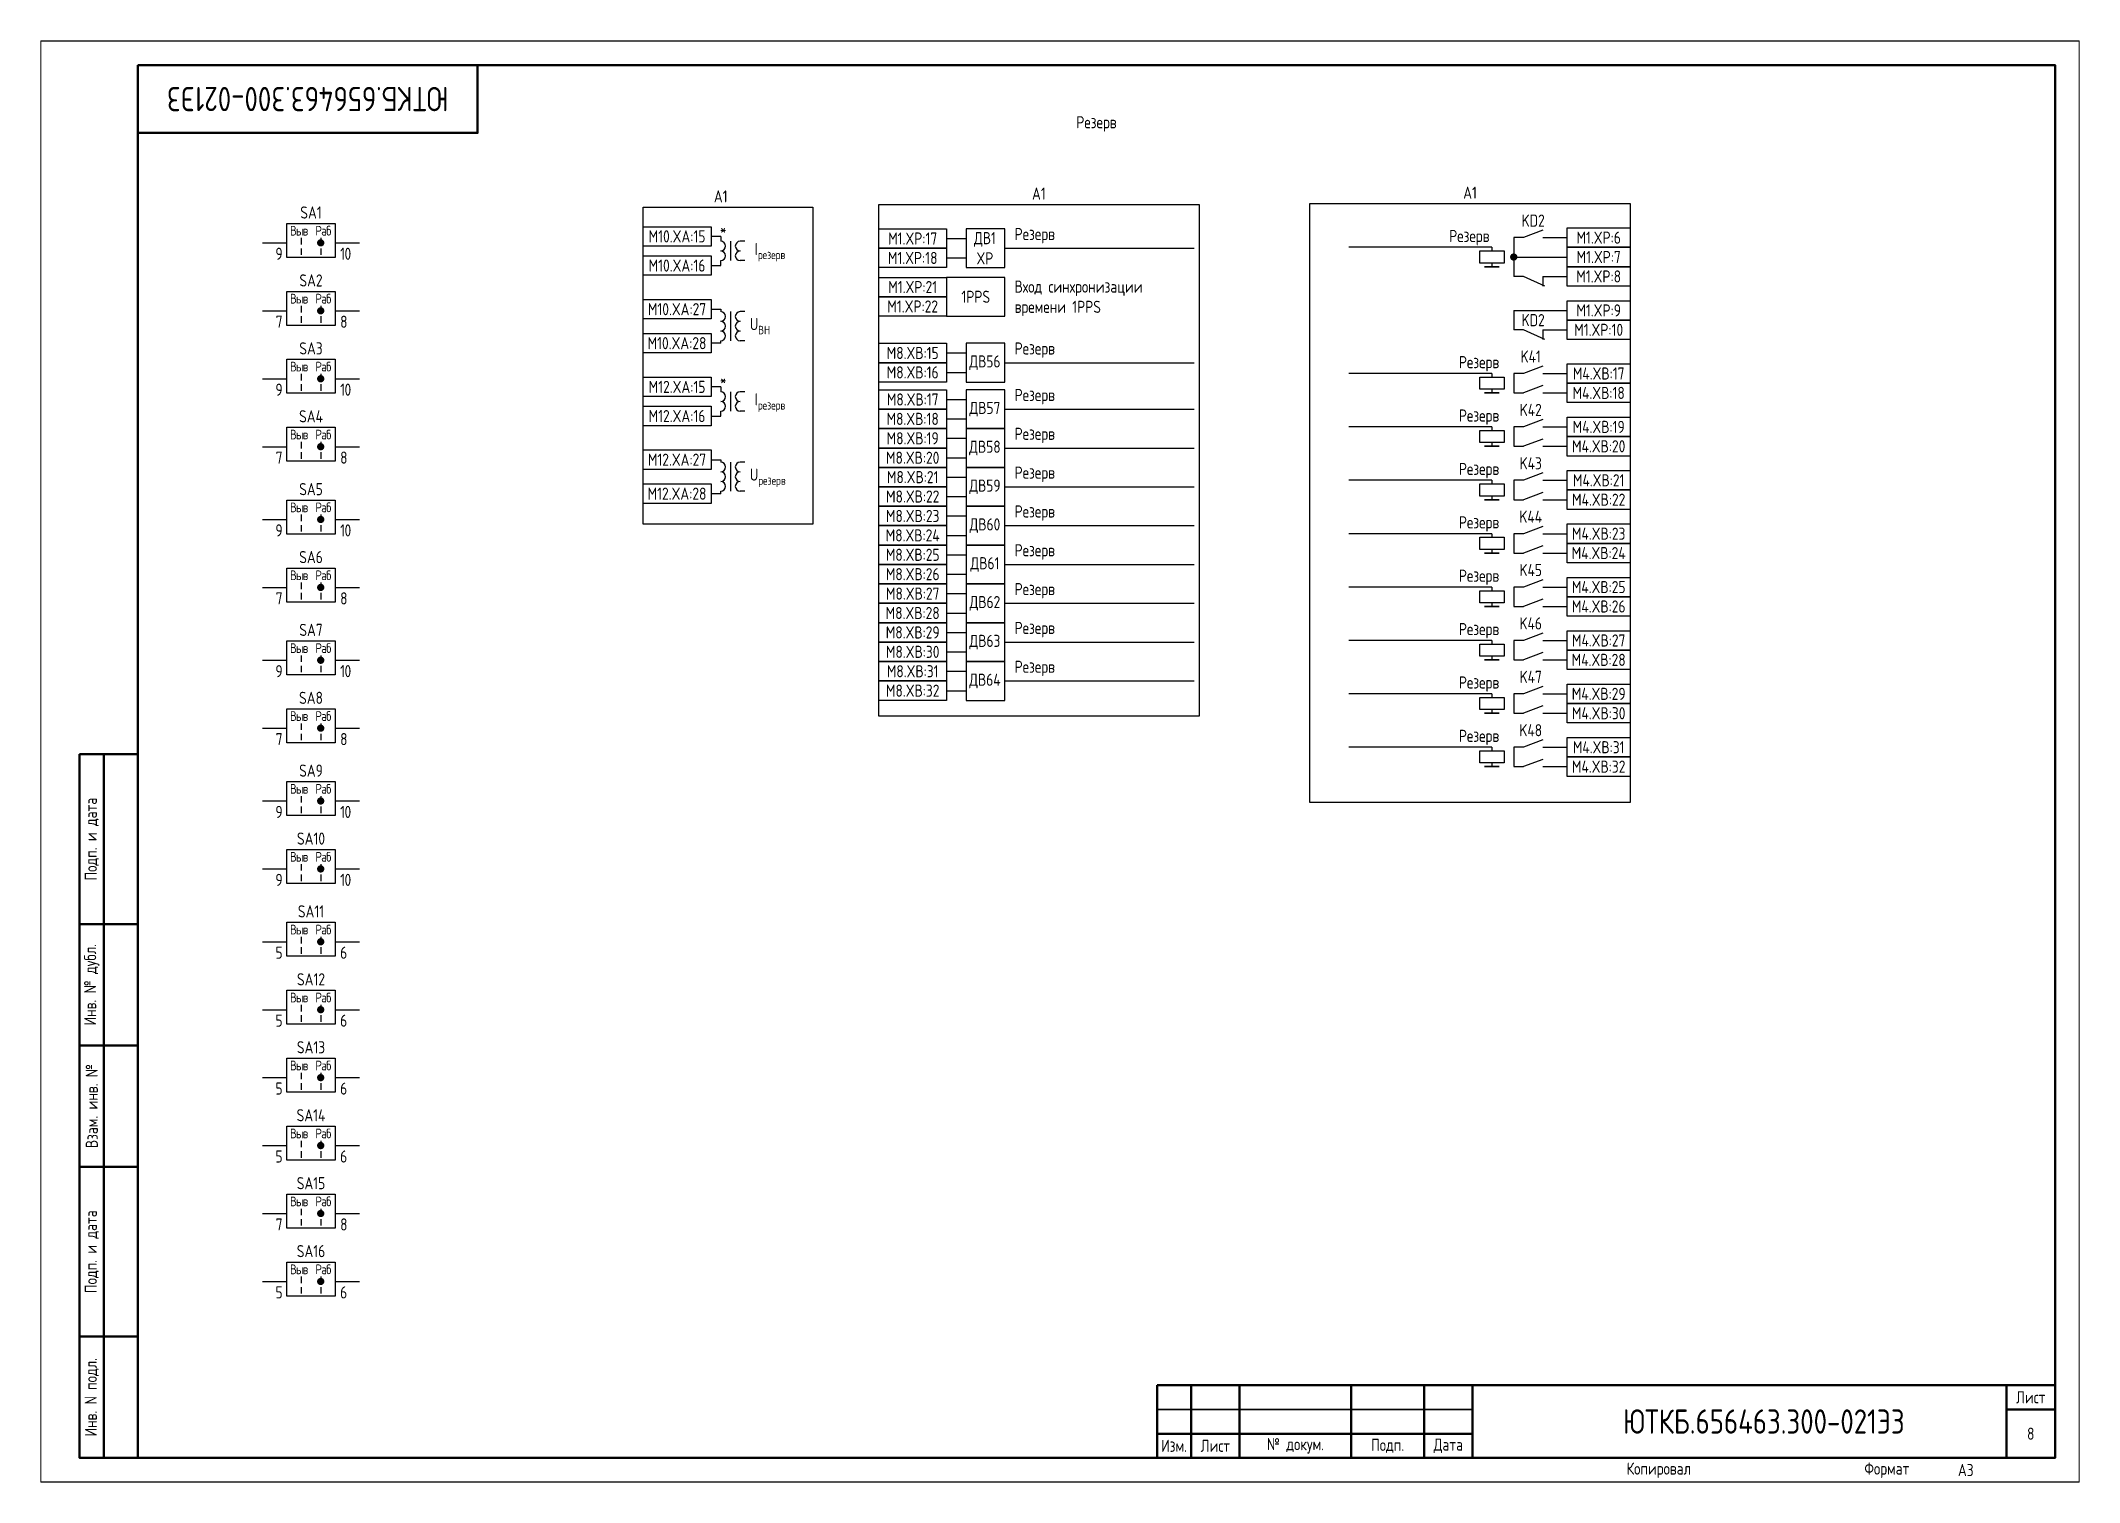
# Paper-space layout 'Лист8' of a CAD drawing. Header units: millimetres, sheet in inches. Extents: x 195.7 to 219.3, y 96.7 to 113.3.
# The model-space entities are those that its viewports show. They can reach past a viewport. Long polylines and large blocks are cut down to what shows.
import ezdxf

# ---------------------------------------------------------------- set-up
doc = ezdxf.new("R2010")
doc.units = ezdxf.units.MM
doc.styles.add('Gost_type_A', font='GOST_0.TTF')

# ---------------------------------------------------------------- blocks, each defined once
blk = doc.blocks.new('Формат_А3')
blk.add_lwpolyline([(-420, 297), (0, 297), (0, 0), (-420, 0)], close=True)
at = {"lineweight": 50}
blk.add_lwpolyline([(-400, 292), (-5, 292), (-5, 5), (-400, 5)], close=True, dxfattribs=at)
blk = doc.blocks.new('Штамп левый нижний')
at = {"lineweight": 50}
for points in [[(-12, 145), (-7, 145), (-7, 110), (-12, 110)], [(-7, 145), (0, 145), (0, 110), (-7, 110)], [(-12, 110), (-7, 110), (-7, 85), (-12, 85)], [(-7, 110), (0, 110), (0, 85), (-7, 85)], [(-12, 85), (-7, 85), (-7, 60), (-12, 60)], [(-7, 85), (0, 85), (0, 60), (-7, 60)], [(-12, 60), (-7, 60), (-7, 25), (-12, 25)], [(-7, 60), (0, 60), (0, 25), (-7, 25)], [(-12, 25), (-7, 25), (-7, 0), (-12, 0)], [(-7, 25), (0, 25), (0, 0), (-7, 0)]]:
    blk.add_lwpolyline(points, close=True, dxfattribs=at)
at = {"char_height": 2.5, "attachment_point": 5, "rotation": 90, "style": 'Gost_type_A'}
for s, insert, width in [('Подп. и дата', (-9.5, 127.5), 35), ('Инв. № дубл.', (-9.5, 97.5), 25), ('Взам. инв. №', (-9.5, 72.5), 25), ('Подп. и дата', (-9.5, 42.5), 35), ('Инв. N подл.', (-9.5, 12.5), 25)]:
    blk.add_mtext(s, dxfattribs=dict(at, insert=insert, width=width))
blk = doc.blocks.new('Штамп малый нижний')
at = {"lineweight": 50}
for points in [[(-185, 15), (-178, 15), (-178, 5), (-185, 5)], [(-178, 15), (-168, 15), (-168, 5), (-178, 5)], [(-168, 15), (-145, 15), (-145, 5), (-168, 5)], [(-145, 15), (-130, 15), (-130, 5), (-145, 5)], [(-130, 15), (-120, 15), (-120, 5), (-130, 5)], [(-120, 15), (-10, 15), (-10, 0), (-120, 0)], [(-10, 15), (0, 15), (0, 10), (-10, 10)], [(-10, 10), (0, 10), (0, 0), (-10, 0)], [(-185, 5), (-178, 5), (-178, 0), (-185, 0)], [(-178, 5), (-168, 5), (-168, 0), (-178, 0)], [(-168, 5), (-145, 5), (-145, 0), (-168, 0)], [(-145, 5), (-130, 5), (-130, 0), (-145, 0)], [(-130, 5), (-120, 5), (-120, 0), (-130, 0)]]:
    blk.add_lwpolyline(points, close=True, dxfattribs=at)
for points in [[(-185, 15), (-178, 15), (-178, 10), (-185, 10)], [(-178, 15), (-168, 15), (-168, 10), (-178, 10)], [(-168, 15), (-145, 15), (-145, 10), (-168, 10)], [(-145, 15), (-130, 15), (-130, 10), (-145, 10)], [(-130, 15), (-120, 15), (-120, 10), (-130, 10)], [(-185, 10), (-178, 10), (-178, 5), (-185, 5)], [(-178, 10), (-168, 10), (-168, 5), (-178, 5)], [(-168, 10), (-145, 10), (-145, 5), (-168, 5)], [(-145, 10), (-130, 10), (-130, 5), (-145, 5)], [(-130, 10), (-120, 10), (-120, 5), (-130, 5)]]:
    blk.add_lwpolyline(points, close=True)
at = {"char_height": 2.5, "style": 'Gost_type_A'}
for s, insert, width, attachment_point in [('Лист', (-5, 12.5), 10, 5), ('Изм.', (-181.5, 2.5), 7, 5), ('Лист', (-173, 2.5), 10, 5), ('№ докум.', (-156.5, 2.5), 23, 5), ('Подп.', (-137.5, 2.5), 15, 5), ('Дата', (-125, 2.5), 10, 5), ('Копировал', (-75, -2.53), 13.1202, 6), ('Формат', (-30, -2.53), 13.1202, 6)]:
    blk.add_mtext(s, dxfattribs=dict(at, insert=insert, width=width, attachment_point=attachment_point))
blk = doc.blocks.new('Штамп угловой верхний')
at = {"lineweight": 50}
blk.add_lwpolyline([(0, 0), (70, 0), (70, -14), (0, -14)], close=True, dxfattribs=at)
blk = doc.blocks.new('POINT')
at = {"const_width": 0.75}
blk.add_lwpolyline([(-0.375, 0, 1), (0.375, 0, 1)], format="xyb", close=True, dxfattribs=at)
blk = doc.blocks.new('Переключатель_положение')
for p, q in [((2, 1), (2, -0.34)), ((2, -1.14), (2, -2.49))]:
    blk.add_line(p, q)

msp = doc.modelspace()

# ---------------------------------------------------------------- linework, layer by layer
for p, q in [((3080.09, 256.69), (3078.09, 256.69)), ((3126.64, 256.25), (3130.64, 256.25)), ((2985.67, 255.36), (2990.67, 255.36)), ((3000.67, 255.36), (3005.67, 255.36)), ((3126.64, 252.25), (3130.64, 252.25)), ((3138.64, 254.25), (3177.64, 254.25)), ((3238.98, 254.44), (3209.48, 254.44)), ((3238.98, 254.44), (3238.98, 253.69)), ((3078.09, 250.69), (3080.09, 250.69)), ((3238.98, 251.19), (3238.98, 250.44)), ((3249.48, 248.44), (3249.48, 246.44)), ((2985.67, 241.36), (2990.67, 241.36)), ((3000.67, 241.36), (3005.67, 241.36)), ((3243.48, 241.44), (3243.48, 237.44)), ((3249.48, 237.44), (3249.48, 235.44)), ((3126.64, 232.67), (3130.64, 232.67)), ((2985.67, 227.36), (2990.67, 227.36)), ((3000.67, 227.36), (3005.67, 227.36)), ((3126.64, 228.67), (3130.64, 228.67)), ((3138.64, 230.67), (3177.64, 230.67)), ((3238.98, 228.44), (3209.48, 228.44)), ((3238.98, 228.44), (3238.98, 227.69)), ((3080.09, 225.68), (3078.09, 225.68)), ((3126.64, 223.09), (3130.64, 223.09)), ((3238.98, 225.19), (3238.98, 224.44)), ((3078.09, 219.68), (3080.09, 219.68)), ((3126.64, 219.09), (3130.64, 219.09)), ((3138.64, 221.09), (3177.64, 221.09)), ((3126.64, 215.09), (3130.64, 215.09)), ((3238.98, 217.44), (3209.48, 217.44)), ((3238.98, 217.44), (3238.98, 216.69)), ((2985.67, 213.36), (2990.67, 213.36)), ((3000.67, 213.36), (3005.67, 213.36)), ((3126.64, 211.09), (3130.64, 211.09)), ((3138.64, 213.09), (3177.64, 213.09)), ((3238.98, 214.19), (3238.98, 213.44)), ((3126.64, 207.09), (3130.64, 207.09)), ((3238.98, 206.44), (3209.48, 206.44)), ((3238.98, 206.44), (3238.98, 205.69)), ((3126.64, 203.09), (3130.64, 203.09)), ((3138.64, 205.09), (3177.64, 205.09)), ((3238.98, 203.19), (3238.98, 202.44)), ((2985.67, 198.36), (2990.67, 198.36)), ((3000.67, 198.36), (3005.67, 198.36)), ((3126.64, 199.09), (3130.64, 199.09)), ((3126.64, 195.09), (3130.64, 195.09)), ((3138.64, 197.09), (3177.64, 197.09)), ((3238.98, 195.44), (3209.48, 195.44)), ((3238.98, 195.44), (3238.98, 194.69)), ((3126.64, 191.09), (3130.64, 191.09)), ((3138.64, 189.09), (3177.64, 189.09)), ((3238.98, 192.19), (3238.98, 191.44)), ((3126.64, 187.09), (3130.64, 187.09)), ((2985.67, 184.36), (2990.67, 184.36)), ((3000.67, 184.36), (3005.67, 184.36)), ((3126.64, 183.09), (3130.64, 183.09)), ((3138.64, 181.09), (3177.64, 181.09)), ((3238.98, 184.44), (3209.48, 184.44)), ((3238.98, 184.44), (3238.98, 183.69)), ((3238.98, 181.19), (3238.98, 180.44)), ((3126.64, 179.09), (3130.64, 179.09)), ((3126.64, 175.09), (3130.64, 175.09)), ((3138.64, 173.09), (3177.64, 173.09)), ((3238.98, 173.44), (3209.48, 173.44)), ((3238.98, 173.44), (3238.98, 172.69)), ((2985.67, 169.36), (2990.67, 169.36)), ((3000.67, 169.36), (3005.67, 169.36)), ((3126.64, 171.09), (3130.64, 171.09)), ((3238.98, 170.19), (3238.98, 169.44)), ((3126.64, 167.09), (3130.64, 167.09)), ((3138.64, 165.09), (3177.64, 165.09)), ((3126.64, 163.09), (3130.64, 163.09)), ((3238.98, 162.44), (3209.48, 162.44)), ((3238.98, 162.44), (3238.98, 161.69)), ((3238.98, 159.19), (3238.98, 158.44)), ((2985.67, 155.36), (2990.67, 155.36)), ((3000.67, 155.36), (3005.67, 155.36)), ((3238.98, 151.44), (3209.48, 151.44)), ((3238.98, 151.44), (3238.98, 150.69)), ((3238.98, 148.19), (3238.98, 147.44)), ((2985.67, 140.36), (2990.67, 140.36)), ((3000.67, 140.36), (3005.67, 140.36)), ((2985.67, 126.36), (2990.67, 126.36)), ((3000.67, 126.36), (3005.67, 126.36)), ((2985.67, 111.36), (2990.67, 111.36)), ((3000.67, 111.36), (3005.67, 111.36)), ((2985.67, 97.36), (2990.67, 97.36)), ((3000.67, 97.36), (3005.67, 97.36)), ((2985.67, 83.36), (2990.67, 83.36)), ((3000.67, 83.36), (3005.67, 83.36)), ((2985.67, 69.36), (2990.67, 69.36)), ((3000.67, 69.36), (3005.67, 69.36)), ((2985.67, 55.36), (2990.67, 55.36)), ((3000.67, 55.36), (3005.67, 55.36)), ((2985.67, 41.36), (2990.67, 41.36)), ((3000.67, 41.36), (3005.67, 41.36))]:
    msp.add_line(p, q)
at = {"ltscale": 4}
for p, q in [((3080.09, 256.69), (3080.09, 255.69)), ((3080.09, 256.19), (3080.09, 255.69)), ((3082.09, 255.69), (3082.09, 251.69)), ((3082.09, 255.69), (3082.09, 251.69)), ((3085.09, 255.69), (3084.09, 255.69)), ((3085.09, 255.69), (3084.09, 255.69)), ((3080.09, 250.69), (3080.09, 251.69)), ((3085.09, 251.69), (3084.09, 251.69)), ((3085.09, 251.69), (3084.09, 251.69)), ((3078.09, 241.69), (3080.09, 241.69)), ((3080.09, 241.69), (3080.09, 241.19)), ((3080.09, 241.69), (3080.09, 241.19)), ((3082.09, 241.19), (3082.09, 237.19)), ((3085.09, 241.19), (3084.09, 241.19)), ((3082.09, 239.19), (3082.09, 235.19)), ((3080.09, 234.69), (3078.09, 234.69)), ((3080.09, 234.69), (3080.09, 235.19)), ((3085.09, 235.19), (3084.09, 235.19)), ((3080.09, 225.68), (3080.09, 224.68)), ((3080.09, 225.18), (3080.09, 224.68)), ((3082.09, 224.68), (3082.09, 220.68)), ((3082.09, 224.68), (3082.09, 220.68)), ((3085.09, 224.68), (3084.09, 224.68)), ((3085.09, 224.68), (3084.09, 224.68)), ((3080.09, 219.68), (3080.09, 220.68)), ((3085.09, 220.68), (3084.09, 220.68)), ((3085.09, 220.68), (3084.09, 220.68)), ((3078.09, 210.68), (3080.09, 210.68)), ((3080.09, 210.68), (3080.09, 210.18)), ((3080.09, 210.68), (3080.09, 210.18)), ((3082.09, 210.18), (3082.09, 206.18)), ((3085.09, 210.18), (3084.09, 210.18)), ((3082.09, 208.18), (3082.09, 204.18)), ((3080.09, 203.68), (3078.09, 203.68)), ((3080.09, 203.68), (3080.09, 204.18)), ((3085.09, 204.18), (3084.09, 204.18))]:
    msp.add_line(p, q, dxfattribs=at)
at = {"ltscale": 1.08}
for p, q in [((3245.48, 256.44), (3243.48, 256.44)), ((3243.48, 256.44), (3243.48, 248.44)), ((3249.48, 256.44), (3254.48, 256.44)), ((3243.48, 252.44), (3254.48, 252.44)), ((3245.48, 248.44), (3243.48, 248.44)), ((3249.48, 248.44), (3254.48, 248.44)), ((3243.48, 241.44), (3254.48, 241.44)), ((3245.48, 237.44), (3243.48, 237.44)), ((3249.48, 237.44), (3254.48, 237.44)), ((3245.48, 228.44), (3243.48, 228.44)), ((3243.48, 228.44), (3243.48, 224.44)), ((3249.48, 228.44), (3254.48, 228.44)), ((3243.48, 224.44), (3245.48, 224.44)), ((3249.48, 224.44), (3254.48, 224.44)), ((3245.48, 217.44), (3243.48, 217.44)), ((3243.48, 217.44), (3243.48, 213.44)), ((3249.48, 217.44), (3254.48, 217.44)), ((3243.48, 213.44), (3245.48, 213.44)), ((3249.48, 213.44), (3254.48, 213.44)), ((3245.48, 206.44), (3243.48, 206.44)), ((3243.48, 206.44), (3243.48, 202.44)), ((3249.48, 206.44), (3254.48, 206.44)), ((3243.48, 202.44), (3245.48, 202.44)), ((3249.48, 202.44), (3254.48, 202.44)), ((3245.48, 195.44), (3243.48, 195.44)), ((3243.48, 195.44), (3243.48, 191.44)), ((3249.48, 195.44), (3254.48, 195.44)), ((3243.48, 191.44), (3245.48, 191.44)), ((3249.48, 191.44), (3254.48, 191.44)), ((3245.48, 184.44), (3243.48, 184.44)), ((3243.48, 184.44), (3243.48, 180.44)), ((3249.48, 184.44), (3254.48, 184.44)), ((3243.48, 180.44), (3245.48, 180.44)), ((3249.48, 180.44), (3254.48, 180.44)), ((3245.48, 173.44), (3243.48, 173.44)), ((3243.48, 173.44), (3243.48, 169.44)), ((3249.48, 173.44), (3254.48, 173.44)), ((3243.48, 169.44), (3245.48, 169.44)), ((3249.48, 169.44), (3254.48, 169.44)), ((3245.48, 162.44), (3243.48, 162.44)), ((3243.48, 162.44), (3243.48, 158.44)), ((3249.48, 162.44), (3254.48, 162.44)), ((3243.48, 158.44), (3245.48, 158.44)), ((3249.48, 158.44), (3254.48, 158.44)), ((3245.48, 151.44), (3243.48, 151.44)), ((3243.48, 151.44), (3243.48, 147.44)), ((3249.48, 151.44), (3254.48, 151.44)), ((3243.48, 147.44), (3245.48, 147.44)), ((3249.48, 147.44), (3254.48, 147.44))]:
    msp.add_line(p, q, dxfattribs=at)
at = {"ltscale": 4.32}
for p, q in [((3249.48, 257.94), (3245.48, 256.44)), ((3249.87, 246.45), (3245.48, 248.44)), ((3249.87, 235.45), (3245.48, 237.44)), ((3249.48, 229.94), (3245.48, 228.44)), ((3249.48, 225.94), (3245.48, 224.44)), ((3249.48, 218.94), (3245.48, 217.44)), ((3249.48, 214.94), (3245.48, 213.44)), ((3249.48, 207.94), (3245.48, 206.44)), ((3249.48, 203.94), (3245.48, 202.44)), ((3249.48, 196.94), (3245.48, 195.44)), ((3249.48, 192.94), (3245.48, 191.44)), ((3249.48, 185.94), (3245.48, 184.44)), ((3249.48, 181.94), (3245.48, 180.44)), ((3249.48, 174.94), (3245.48, 173.44)), ((3249.48, 170.94), (3245.48, 169.44)), ((3249.48, 163.94), (3245.48, 162.44)), ((3249.48, 159.94), (3245.48, 158.44)), ((3249.48, 152.94), (3245.48, 151.44)), ((3249.48, 148.94), (3245.48, 147.44))]:
    msp.add_line(p, q, dxfattribs=at)
for points in [[(3657, 420), (3657, 0), (3360, 0), (3360, 420)], [(3064.09, 262.69), (3099.09, 262.69), (3099.09, 197.38), (3064.09, 197.38)], [(3112.64, 263.25), (3178.64, 263.25), (3178.64, 157.84), (3112.64, 157.84)], [(3201.48, 263.44), (3267.48, 263.44), (3267.48, 140.05), (3201.48, 140.05)], [(2990.67, 259.36), (3000.67, 259.36), (3000.67, 252.36), (2990.67, 252.36)], [(3064.09, 258.69), (3078.09, 258.69), (3078.09, 254.69), (3064.09, 254.69)], [(3064.09, 258.69), (3078.09, 258.69), (3078.09, 254.69), (3064.09, 254.69)], [(3112.64, 258.25), (3126.64, 258.25), (3126.64, 254.25), (3112.64, 254.25)], [(3254.48, 258.44), (3267.48, 258.44), (3267.48, 254.44), (3254.48, 254.44)], [(3064.09, 252.69), (3078.09, 252.69), (3078.09, 248.69), (3064.09, 248.69)], [(3112.64, 254.25), (3126.64, 254.25), (3126.64, 250.25), (3112.64, 250.25)], [(3241.48, 253.69), (3241.48, 251.19), (3236.48, 251.19), (3236.48, 253.69)], [(3254.48, 254.44), (3267.48, 254.44), (3267.48, 250.44), (3254.48, 250.44)], [(3112.64, 248.25), (3126.64, 248.25), (3126.64, 244.25), (3112.64, 244.25)], [(3240.48, 250.44), (3237.48, 250.44)], [(3254.48, 250.44), (3267.48, 250.44), (3267.48, 246.44), (3254.48, 246.44)], [(2990.67, 245.36), (3000.67, 245.36), (3000.67, 238.36), (2990.67, 238.36)], [(3064.09, 243.69), (3078.09, 243.69), (3078.09, 239.69), (3064.09, 239.69)], [(3112.64, 244.25), (3126.64, 244.25), (3126.64, 240.25), (3112.64, 240.25)], [(3254.48, 243.44), (3267.48, 243.44), (3267.48, 239.44), (3254.48, 239.44)], [(3254.48, 239.44), (3267.48, 239.44), (3267.48, 235.44), (3254.48, 235.44)], [(3064.09, 236.69), (3078.09, 236.69), (3078.09, 232.69), (3064.09, 232.69)], [(2990.67, 231.36), (3000.67, 231.36), (3000.67, 224.36), (2990.67, 224.36)], [(3112.64, 234.67), (3126.64, 234.67), (3126.64, 230.67), (3112.64, 230.67)], [(3064.09, 227.68), (3078.09, 227.68), (3078.09, 223.68), (3064.09, 223.68)], [(3112.64, 230.67), (3126.64, 230.67), (3126.64, 226.67), (3112.64, 226.67)], [(3241.48, 227.69), (3241.48, 225.19), (3236.48, 225.19), (3236.48, 227.69)], [(3254.48, 230.44), (3267.48, 230.44), (3267.48, 226.44), (3254.48, 226.44)], [(3112.64, 225.09), (3126.64, 225.09), (3126.64, 221.09), (3112.64, 221.09)], [(3240.48, 224.44), (3237.48, 224.44)], [(3254.48, 226.44), (3267.48, 226.44), (3267.48, 222.44), (3254.48, 222.44)], [(3064.09, 221.68), (3078.09, 221.68), (3078.09, 217.68), (3064.09, 217.68)], [(3112.64, 221.09), (3126.64, 221.09), (3126.64, 217.09), (3112.64, 217.09)], [(3254.48, 219.44), (3267.48, 219.44), (3267.48, 215.44), (3254.48, 215.44)], [(2990.67, 217.36), (3000.67, 217.36), (3000.67, 210.36), (2990.67, 210.36)], [(3112.64, 217.09), (3126.64, 217.09), (3126.64, 213.09), (3112.64, 213.09)], [(3241.48, 216.69), (3241.48, 214.19), (3236.48, 214.19), (3236.48, 216.69)], [(3254.48, 215.44), (3267.48, 215.44), (3267.48, 211.44), (3254.48, 211.44)], [(3064.09, 212.68), (3078.09, 212.68), (3078.09, 208.68), (3064.09, 208.68)], [(3112.64, 213.09), (3126.64, 213.09), (3126.64, 209.09), (3112.64, 209.09)], [(3240.48, 213.44), (3237.48, 213.44)], [(3112.64, 209.09), (3126.64, 209.09), (3126.64, 205.09), (3112.64, 205.09)], [(3254.48, 208.44), (3267.48, 208.44), (3267.48, 204.44), (3254.48, 204.44)], [(2990.67, 202.36), (3000.67, 202.36), (3000.67, 195.36), (2990.67, 195.36)], [(3064.09, 205.68), (3078.09, 205.68), (3078.09, 201.68), (3064.09, 201.68)], [(3112.64, 205.09), (3126.64, 205.09), (3126.64, 201.09), (3112.64, 201.09)], [(3241.48, 205.69), (3241.48, 203.19), (3236.48, 203.19), (3236.48, 205.69)], [(3240.48, 202.44), (3237.48, 202.44)], [(3254.48, 204.44), (3267.48, 204.44), (3267.48, 200.44), (3254.48, 200.44)], [(3112.64, 201.09), (3126.64, 201.09), (3126.64, 197.09), (3112.64, 197.09)], [(3254.48, 197.44), (3267.48, 197.44), (3267.48, 193.44), (3254.48, 193.44)], [(3112.64, 197.09), (3126.64, 197.09), (3126.64, 193.09), (3112.64, 193.09)], [(3241.48, 194.69), (3241.48, 192.19), (3236.48, 192.19), (3236.48, 194.69)], [(3254.48, 193.44), (3267.48, 193.44), (3267.48, 189.44), (3254.48, 189.44)], [(3112.64, 193.09), (3126.64, 193.09), (3126.64, 189.09), (3112.64, 189.09)], [(3112.64, 189.09), (3126.64, 189.09), (3126.64, 185.09), (3112.64, 185.09)], [(3240.48, 191.44), (3237.48, 191.44)], [(2990.67, 188.36), (3000.67, 188.36), (3000.67, 181.36), (2990.67, 181.36)], [(3112.64, 185.09), (3126.64, 185.09), (3126.64, 181.09), (3112.64, 181.09)], [(3254.48, 186.44), (3267.48, 186.44), (3267.48, 182.44), (3254.48, 182.44)], [(3112.64, 181.09), (3126.64, 181.09), (3126.64, 177.09), (3112.64, 177.09)], [(3241.48, 183.69), (3241.48, 181.19), (3236.48, 181.19), (3236.48, 183.69)], [(3254.48, 182.44), (3267.48, 182.44), (3267.48, 178.44), (3254.48, 178.44)], [(3112.64, 177.09), (3126.64, 177.09), (3126.64, 173.09), (3112.64, 173.09)], [(3240.48, 180.44), (3237.48, 180.44)], [(2990.67, 173.36), (3000.67, 173.36), (3000.67, 166.36), (2990.67, 166.36)], [(3112.64, 173.09), (3126.64, 173.09), (3126.64, 169.09), (3112.64, 169.09)], [(3241.48, 172.69), (3241.48, 170.19), (3236.48, 170.19), (3236.48, 172.69)], [(3254.48, 175.44), (3267.48, 175.44), (3267.48, 171.44), (3254.48, 171.44)], [(3112.64, 169.09), (3126.64, 169.09), (3126.64, 165.09), (3112.64, 165.09)], [(3240.48, 169.44), (3237.48, 169.44)], [(3254.48, 171.44), (3267.48, 171.44), (3267.48, 167.44), (3254.48, 167.44)], [(3112.64, 165.09), (3126.64, 165.09), (3126.64, 161.09), (3112.64, 161.09)], [(3254.48, 164.44), (3267.48, 164.44), (3267.48, 160.44), (3254.48, 160.44)], [(3241.48, 161.69), (3241.48, 159.19), (3236.48, 159.19), (3236.48, 161.69)], [(3254.48, 160.44), (3267.48, 160.44), (3267.48, 156.44), (3254.48, 156.44)], [(2990.67, 159.36), (3000.67, 159.36), (3000.67, 152.36), (2990.67, 152.36)], [(3240.48, 158.44), (3237.48, 158.44)], [(3254.48, 153.44), (3267.48, 153.44), (3267.48, 149.44), (3254.48, 149.44)], [(3241.48, 150.69), (3241.48, 148.19), (3236.48, 148.19), (3236.48, 150.69)], [(3240.48, 147.44), (3237.48, 147.44)], [(3254.48, 149.44), (3267.48, 149.44), (3267.48, 145.44), (3254.48, 145.44)], [(2990.67, 144.36), (3000.67, 144.36), (3000.67, 137.36), (2990.67, 137.36)], [(2990.67, 130.36), (3000.67, 130.36), (3000.67, 123.36), (2990.67, 123.36)], [(2990.67, 115.36), (3000.67, 115.36), (3000.67, 108.36), (2990.67, 108.36)], [(2990.67, 101.36), (3000.67, 101.36), (3000.67, 94.36), (2990.67, 94.36)], [(2990.67, 87.36), (3000.67, 87.36), (3000.67, 80.36), (2990.67, 80.36)], [(2990.67, 73.36), (3000.67, 73.36), (3000.67, 66.36), (2990.67, 66.36)], [(2990.67, 59.36), (3000.67, 59.36), (3000.67, 52.36), (2990.67, 52.36)], [(2990.67, 45.36), (3000.67, 45.36), (3000.67, 38.36), (2990.67, 38.36)]]:
    msp.add_lwpolyline(points, close=True)
at = {"ltscale": 4}
for points in [[(3130.64, 250.25), (3138.64, 250.25), (3138.64, 258.25), (3130.64, 258.25)], [(3126.64, 240.25), (3138.64, 240.25), (3138.64, 248.25), (3126.64, 248.25)], [(3130.64, 226.67), (3138.64, 226.67), (3138.64, 234.67), (3130.64, 234.67)], [(3130.64, 217.09), (3138.64, 217.09), (3138.64, 225.09), (3130.64, 225.09)], [(3130.64, 209.09), (3138.64, 209.09), (3138.64, 217.09), (3130.64, 217.09)], [(3130.64, 201.09), (3138.64, 201.09), (3138.64, 209.09), (3130.64, 209.09)], [(3130.64, 193.09), (3138.64, 193.09), (3138.64, 201.09), (3130.64, 201.09)], [(3130.64, 185.09), (3138.64, 185.09), (3138.64, 193.09), (3130.64, 193.09)], [(3130.64, 177.09), (3138.64, 177.09), (3138.64, 185.09), (3130.64, 185.09)], [(3130.64, 169.09), (3138.64, 169.09), (3138.64, 177.09), (3130.64, 177.09)], [(3130.64, 161.09), (3138.64, 161.09), (3138.64, 169.09), (3130.64, 169.09)]]:
    msp.add_lwpolyline(points, close=True, dxfattribs=at)
for centre, start, end in [((3080.09, 254.69), 270, 90), ((3080.09, 254.69), 270, 90), ((3080.09, 252.69), 270, 90), ((3080.09, 252.69), 270, 90), ((3084.09, 254.69), 90, 270), ((3084.09, 254.69), 90, 270), ((3084.09, 252.69), 90, 270), ((3084.09, 252.69), 90, 270), ((3080.09, 240.19), 270, 90), ((3084.09, 240.19), 90, 270), ((3084.09, 240.19), 90, 270), ((3080.09, 238.19), 270, 90), ((3080.09, 236.19), 270, 90), ((3084.09, 238.19), 90, 270), ((3084.09, 238.19), 90, 270), ((3084.09, 236.19), 90, 270), ((3080.09, 223.68), 270, 90), ((3080.09, 223.68), 270, 90), ((3080.09, 221.68), 270, 90), ((3080.09, 221.68), 270, 90), ((3084.09, 223.68), 90, 270), ((3084.09, 223.68), 90, 270), ((3084.09, 221.68), 90, 270), ((3084.09, 221.68), 90, 270), ((3080.09, 209.18), 270, 90), ((3084.09, 209.18), 90, 270), ((3084.09, 209.18), 90, 270), ((3080.09, 207.18), 270, 90), ((3080.09, 205.18), 270, 90), ((3084.09, 207.18), 90, 270), ((3084.09, 207.18), 90, 270), ((3084.09, 205.18), 90, 270)]:
    msp.add_arc(centre, 1, start, end, dxfattribs=at)

# ---------------------------------------------------------------- block references
at = {"color": 1}
for name, p in [('Формат_А3', (2940, 0)), ('Формат_А3', (3360, 0)), ('Штамп левый нижний', (2960, 5))]:
    msp.add_blockref(name, p, dxfattribs=at)
for name, p in [('Штамп угловой верхний', (2960, 292)), ('Переключатель_положение', (2991.67, 255.36)), ('Переключатель_положение', (2995.67, 255.36)), ('POINT', (2997.67, 255.36)), ('POINT', (3243.48, 252.44)), ('Переключатель_положение', (2991.67, 241.36)), ('POINT', (2997.67, 241.36)), ('Переключатель_положение', (2995.67, 241.36)), ('Переключатель_положение', (2991.67, 227.36)), ('POINT', (2997.67, 227.36)), ('Переключатель_положение', (2995.67, 227.36)), ('Переключатель_положение', (2991.67, 213.36)), ('Переключатель_положение', (2995.67, 213.36)), ('POINT', (2997.67, 213.36)), ('Переключатель_положение', (2991.67, 198.36)), ('POINT', (2997.67, 198.36)), ('Переключатель_положение', (2995.67, 198.36)), ('Переключатель_положение', (2991.67, 184.36)), ('POINT', (2997.67, 184.36)), ('Переключатель_положение', (2995.67, 184.36)), ('Переключатель_положение', (2991.67, 169.36)), ('POINT', (2997.67, 169.36)), ('Переключатель_положение', (2995.67, 169.36)), ('Переключатель_положение', (2991.67, 155.36)), ('POINT', (2997.67, 155.36)), ('Переключатель_положение', (2995.67, 155.36)), ('Переключатель_положение', (2991.67, 140.36)), ('POINT', (2997.67, 140.36)), ('Переключатель_положение', (2995.67, 140.36)), ('Переключатель_положение', (2991.67, 126.36)), ('POINT', (2997.67, 126.36)), ('Переключатель_положение', (2995.67, 126.36)), ('Переключатель_положение', (2991.67, 111.36)), ('POINT', (2997.67, 111.36)), ('Переключатель_положение', (2995.67, 111.36)), ('Переключатель_положение', (2991.67, 97.36)), ('POINT', (2997.67, 97.36)), ('Переключатель_положение', (2995.67, 97.36)), ('Переключатель_положение', (2991.67, 83.36)), ('POINT', (2997.67, 83.36)), ('Переключатель_положение', (2995.67, 83.36)), ('Переключатель_положение', (2991.67, 69.36)), ('POINT', (2997.67, 69.36)), ('Переключатель_положение', (2995.67, 69.36)), ('Переключатель_положение', (2991.67, 55.36)), ('POINT', (2997.67, 55.36)), ('Переключатель_положение', (2995.67, 55.36)), ('Переключатель_положение', (2991.67, 41.36)), ('POINT', (2997.67, 41.36)), ('Переключатель_положение', (2995.67, 41.36)), ('Штамп малый нижний', (3355, 5))]:
    msp.add_blockref(name, p)

# ---------------------------------------------------------------- texts
at = {"insert": (2995, 285), "char_height": 5, "width": 70, "attachment_point": 5, "rotation": 180, "style": 'Gost_type_A'}
msp.add_mtext('ЮТКБ.656463.300-021Э3', dxfattribs=at)
at = {"lineweight": 25, "insert": (3157.5, 279.87), "char_height": 2.5, "width": 395, "attachment_point": 5, "line_spacing_factor": 0.9, "style": 'Gost_type_A'}
msp.add_mtext('Резерв', dxfattribs=at)
at = {"char_height": 2.5, "style": 'Gost_type_A'}
for s, insert, width, attachment_point, line_spacing_factor in [('A1', (3080.09, 263.69), 32, 8, 0.9), ('A1', (3145.64, 264.25), 66, 8, 0.9), ('A1', (3234.48, 264.44), 66, 8, 0.9), ('Резерв', (3238.48, 256.44), 37, 6, 0.8)]:
    msp.add_mtext(s, dxfattribs=dict(at, insert=insert, width=width, attachment_point=attachment_point, line_spacing_factor=line_spacing_factor))
at = {"style": 'Gost_type_A'}
for s, insert, char_height, width, attachment_point in [('SA1', (2995.67, 260.36), 2.5, 10, 8), ('KD2', (3247.48, 259.94), 2.5, 8, 5), ('{\\T0.9;Выв}', (2993.17, 257.86), 2, 5, 5), ('{\\T0.9;Раб}', (2998.17, 257.86), 2, 5, 5), ('M10.XA:15', (3071.09, 256.69), 2.5, 14, 5), ('*', (3080.59, 258.19), 2.5, 3, 5), ('M1.XP:17', (3119.64, 256.25), 2.5, 14, 5), ('ДВ1 XP', (3134.52, 254.25), 2.5, 7.7588, 5), ('Резерв', (3140.64, 255.25), 2.5, 27.8465, 7), ('M1.XP:6', (3260.98, 256.44), 2.5, 13, 5), ('{\\T0.9;9}', (2989.67, 254.36), 2.5, 5, 3), ('{\\T0.9;10}', (3001.67, 254.36), 2.5, 5, 1), ('\\A1;I{\\H0.7x;\\S^ резерв;}', (3087.09, 253.69), 2.5, 8, 4), ('M1.XP:18', (3119.64, 252.25), 2.5, 14, 5), ('M1.XP:7', (3260.98, 252.44), 2.5, 13, 5), ('SA2', (2995.67, 246.36), 2.5, 10, 8), ('M10.XA:16', (3071.08, 250.68), 2.5, 14.018, 5), ('M1.XP:8', (3260.98, 248.44), 2.5, 13, 5), ('{\\T0.9;Выв}', (2993.17, 243.86), 2, 5, 5), ('{\\T0.9;Раб}', (2998.17, 243.86), 2, 5, 5), ('M1.XP:21', (3119.64, 246.25), 2.5, 14, 5), ('1PPS', (3132.64, 244.25), 2.5, 12, 5), ('Вход синхронизации\\Pвремени 1PPS', (3140.64, 240.25), 2.5, 35.9749, 7), ('{\\T0.9;7}', (2989.67, 240.36), 2.5, 5, 3), ('{\\T0.9;8}', (3001.67, 240.36), 2.5, 5, 1), ('M10.XA:27', (3071.08, 241.69), 2.5, 14.018, 5), ('\\A1;U{\\H0.7x;\\S^ ВН;}', (3086.09, 238.19), 2.5, 12, 4), ('M1.XP:22', (3119.64, 242.25), 2.5, 14, 5), ('KD2', (3247.48, 239.44), 2.5, 8, 5), ('M1.XP:9', (3260.98, 241.44), 2.5, 13, 5), ('M10.XA:28', (3071.08, 234.69), 2.5, 14.018, 5), ('M1.XP:10', (3260.98, 237.44), 2.5, 13, 5), ('SA3', (2995.67, 232.36), 2.5, 10, 8), ('M8.XВ:15', (3119.64, 232.67), 2.5, 14, 5), ('ДВ56', (3134.52, 230.67), 2.5, 7.7588, 5), ('Резерв', (3140.64, 231.67), 2.5, 27.8465, 7), ('Резерв', (3240.48, 230.44), 2.5, 31.0015, 6), ('K41', (3246.98, 231.94), 2.5, 5, 5), ('{\\T0.9;Выв}', (2993.17, 229.86), 2, 5, 5), ('{\\T0.9;Раб}', (2998.17, 229.86), 2, 5, 5), ('M12.XA:15', (3071.09, 225.68), 2.5, 14, 5), ('*', (3080.59, 227.18), 2.5, 3, 5), ('M8.XВ:16', (3119.64, 228.67), 2.5, 14, 5), ('M4.XВ:17', (3260.98, 228.44), 2.5, 13, 5), ('{\\T0.9;9}', (2989.67, 226.36), 2.5, 5, 3), ('{\\T0.9;10}', (3001.67, 226.36), 2.5, 5, 1), ('\\A1;I{\\H0.7x;\\S^ резерв;}', (3087.09, 222.68), 2.5, 8, 4), ('M8.XВ:17', (3119.64, 223.09), 2.5, 14, 5), ('Резерв', (3140.64, 222.09), 2.5, 27.8465, 7), ('M4.XВ:18', (3260.98, 224.44), 2.5, 13, 5), ('SA4', (2995.67, 218.36), 2.5, 10, 8), ('M12.XA:16', (3071.08, 219.67), 2.5, 14.018, 5), ('M8.XВ:18', (3119.64, 219.09), 2.5, 14, 5), ('ДВ57', (3134.52, 221.09), 2.5, 7.7588, 5), ('Резерв', (3240.48, 219.44), 2.5, 31.0015, 6), ('K42', (3246.98, 220.94), 2.5, 5, 5), ('M4.XВ:19', (3260.98, 217.44), 2.5, 13, 5), ('{\\T0.9;Выв}', (2993.17, 215.86), 2, 5, 5), ('{\\T0.9;Раб}', (2998.17, 215.86), 2, 5, 5), ('M8.XВ:19', (3119.64, 215.09), 2.5, 14, 5), ('ДВ58', (3134.52, 213.09), 2.5, 7.7588, 5), ('Резерв', (3140.64, 214.09), 2.5, 27.8465, 7), ('M4.XВ:20', (3260.98, 213.44), 2.5, 13, 5), ('{\\T0.9;7}', (2989.67, 212.36), 2.5, 5, 3), ('{\\T0.9;8}', (3001.67, 212.36), 2.5, 5, 1), ('M12.XA:27', (3071.08, 210.68), 2.5, 14.018, 5), ('M8.XВ:20', (3119.64, 211.09), 2.5, 14, 5), ('Резерв', (3240.48, 208.44), 2.5, 31.0015, 6), ('K43', (3246.98, 209.94), 2.5, 5, 5), ('SA5', (2995.67, 203.36), 2.5, 10, 8), ('\\A1;U{\\H0.7x;\\S^ резерв;}', (3086.09, 207.18), 2.5, 12, 4), ('M8.XВ:21', (3119.64, 207.09), 2.5, 14, 5), ('ДВ59', (3134.52, 205.09), 2.5, 7.7588, 5), ('Резерв', (3140.64, 206.09), 2.5, 27.8465, 7), ('M4.XВ:21', (3260.98, 206.44), 2.5, 13, 5), ('{\\T0.9;Выв}', (2993.17, 200.86), 2, 5, 5), ('{\\T0.9;Раб}', (2998.17, 200.86), 2, 5, 5), ('M12.XA:28', (3071.08, 203.68), 2.5, 14.018, 5), ('M8.XВ:22', (3119.64, 203.09), 2.5, 14, 5), ('M4.XВ:22', (3260.98, 202.44), 2.5, 13, 5), ('M8.XВ:23', (3119.64, 199.09), 2.5, 14, 5), ('ДВ60', (3134.52, 197.09), 2.5, 7.7588, 5), ('Резерв', (3140.64, 198.09), 2.5, 27.8465, 7), ('Резерв', (3240.48, 197.44), 2.5, 31.0015, 6), ('K44', (3246.98, 198.94), 2.5, 5, 5), ('{\\T0.9;9}', (2989.67, 197.36), 2.5, 5, 3), ('{\\T0.9;10}', (3001.67, 197.36), 2.5, 5, 1), ('M8.XВ:24', (3119.64, 195.09), 2.5, 14, 5), ('Резерв', (3140.64, 190.09), 2.5, 27.8465, 7), ('M4.XВ:23', (3260.98, 195.44), 2.5, 13, 5), ('SA6', (2995.67, 189.36), 2.5, 10, 8), ('M8.XВ:25', (3119.64, 191.09), 2.5, 14, 5), ('ДВ61', (3134.52, 189.09), 2.5, 7.7588, 5), ('K45', (3246.98, 187.94), 2.5, 5, 5), ('M4.XВ:24', (3260.98, 191.44), 2.5, 13, 5), ('{\\T0.9;Выв}', (2993.17, 186.86), 2, 5, 5), ('{\\T0.9;Раб}', (2998.17, 186.86), 2, 5, 5), ('M8.XВ:26', (3119.64, 187.09), 2.5, 14, 5), ('Резерв', (3140.64, 182.09), 2.5, 27.8465, 7), ('Резерв', (3240.48, 186.44), 2.5, 31.0015, 6), ('M4.XВ:25', (3260.98, 184.44), 2.5, 13, 5), ('{\\T0.9;7}', (2989.67, 183.36), 2.5, 5, 3), ('{\\T0.9;8}', (3001.67, 183.36), 2.5, 5, 1), ('M8.XВ:27', (3119.64, 183.09), 2.5, 14, 5), ('ДВ62', (3134.52, 181.09), 2.5, 7.7588, 5), ('M4.XВ:26', (3260.98, 180.44), 2.5, 13, 5), ('SA7', (2995.67, 174.36), 2.5, 10, 8), ('M8.XВ:28', (3119.64, 179.09), 2.5, 14, 5), ('Резерв', (3140.64, 174.09), 2.5, 27.8465, 7), ('Резерв', (3240.48, 175.44), 2.5, 31.0015, 6), ('K46', (3246.98, 176.94), 2.5, 5, 5), ('{\\T0.9;Выв}', (2993.17, 171.86), 2, 5, 5), ('{\\T0.9;Раб}', (2998.17, 171.86), 2, 5, 5), ('M8.XВ:29', (3119.64, 175.09), 2.5, 14, 5), ('M8.XВ:30', (3119.64, 171.09), 2.5, 14, 5), ('ДВ63', (3134.52, 173.09), 2.5, 7.7588, 5), ('M4.XВ:27', (3260.98, 173.44), 2.5, 13, 5), ('{\\T0.9;9}', (2989.67, 168.36), 2.5, 5, 3), ('{\\T0.9;10}', (3001.67, 168.36), 2.5, 5, 1), ('M8.XВ:31', (3119.64, 167.09), 2.5, 14, 5), ('Резерв', (3140.64, 166.09), 2.5, 27.8465, 7), ('M4.XВ:28', (3260.98, 169.44), 2.5, 13, 5), ('M8.XВ:32', (3119.64, 163.09), 2.5, 14, 5), ('ДВ64', (3134.52, 165.09), 2.5, 7.7588, 5), ('Резерв', (3240.48, 164.44), 2.5, 31.0015, 6), ('K47', (3246.98, 165.94), 2.5, 5, 5), ('SA8', (2995.67, 160.36), 2.5, 10, 8), ('M4.XВ:29', (3260.98, 162.44), 2.5, 13, 5), ('M4.XВ:30', (3260.98, 158.44), 2.5, 13, 5), ('{\\T0.9;Выв}', (2993.17, 157.86), 2, 5, 5), ('{\\T0.9;Раб}', (2998.17, 157.86), 2, 5, 5), ('K48', (3246.98, 154.94), 2.5, 5, 5), ('{\\T0.9;7}', (2989.67, 154.36), 2.5, 5, 3), ('{\\T0.9;8}', (3001.67, 154.36), 2.5, 5, 1), ('Резерв', (3240.48, 153.44), 2.5, 31.0015, 6), ('M4.XВ:31', (3260.98, 151.44), 2.5, 13, 5), ('SA9', (2995.67, 145.36), 2.5, 10, 8), ('M4.XВ:32', (3260.98, 147.44), 2.5, 13, 5), ('{\\T0.9;Выв}', (2993.17, 142.86), 2, 5, 5), ('{\\T0.9;Раб}', (2998.17, 142.86), 2, 5, 5), ('{\\T0.9;9}', (2989.67, 139.36), 2.5, 5, 3), ('{\\T0.9;10}', (3001.67, 139.36), 2.5, 5, 1), ('SA10', (2995.67, 131.36), 2.5, 10, 8), ('{\\T0.9;Выв}', (2993.17, 128.86), 2, 5, 5), ('{\\T0.9;Раб}', (2998.17, 128.86), 2, 5, 5), ('{\\T0.9;9}', (2989.67, 125.36), 2.5, 5, 3), ('{\\T0.9;10}', (3001.67, 125.36), 2.5, 5, 1), ('SA11', (2995.67, 116.36), 2.5, 10, 8), ('{\\T0.9;Выв}', (2993.17, 113.86), 2, 5, 5), ('{\\T0.9;Раб}', (2998.17, 113.86), 2, 5, 5), ('{\\T0.9;5}', (2989.67, 110.36), 2.5, 5, 3), ('{\\T0.9;6}', (3001.67, 110.36), 2.5, 5, 1), ('{\\T0.9;Выв}', (2993.17, 99.86), 2, 5, 5), ('SA12', (2995.67, 102.36), 2.5, 10, 8), ('{\\T0.9;Раб}', (2998.17, 99.86), 2, 5, 5), ('{\\T0.9;5}', (2989.67, 96.36), 2.5, 5, 3), ('{\\T0.9;6}', (3001.67, 96.36), 2.5, 5, 1), ('SA13', (2995.67, 88.36), 2.5, 10, 8), ('{\\T0.9;Выв}', (2993.17, 85.86), 2, 5, 5), ('{\\T0.9;Раб}', (2998.17, 85.86), 2, 5, 5), ('{\\T0.9;5}', (2989.67, 82.36), 2.5, 5, 3), ('{\\T0.9;6}', (3001.67, 82.36), 2.5, 5, 1), ('SA14', (2995.67, 74.36), 2.5, 10, 8), ('{\\T0.9;Выв}', (2993.17, 71.86), 2, 5, 5), ('{\\T0.9;Раб}', (2998.17, 71.86), 2, 5, 5), ('{\\T0.9;5}', (2989.67, 68.36), 2.5, 5, 3), ('{\\T0.9;6}', (3001.67, 68.36), 2.5, 5, 1), ('{\\T0.9;Выв}', (2993.17, 57.86), 2, 5, 5), ('SA15', (2995.67, 60.36), 2.5, 10, 8), ('{\\T0.9;Раб}', (2998.17, 57.86), 2, 5, 5), ('{\\T0.9;7}', (2989.67, 54.36), 2.5, 5, 3), ('{\\T0.9;8}', (3001.67, 54.36), 2.5, 5, 1), ('SA16', (2995.67, 46.36), 2.5, 10, 8), ('{\\T0.9;Выв}', (2993.17, 43.86), 2, 5, 5), ('{\\T0.9;Раб}', (2998.17, 43.86), 2, 5, 5), ('{\\T0.9;5}', (2989.67, 40.36), 2.5, 5, 3), ('{\\T0.9;6}', (3001.67, 40.36), 2.5, 5, 1), ('ЮТКБ.656463.300-021Э3', (3295, 12.5), 5, 120, 5), ('8', (3350, 10), 2.5, 10, 5), ('A3', (3335, 2.5), 2.5, 20, 4)]:
    msp.add_mtext(s, dxfattribs=dict(at, insert=insert, char_height=char_height, width=width, attachment_point=attachment_point))

psp = doc.layouts.new('Лист8')

# ---------------------------------------------------------------- viewports
at = {"layer": '0'}
psp.add_viewport(center=(207.479, 105.008), size=(23.589, 16.681), view_center_point=(3150, 148.5), view_height=297, dxfattribs=at)

doc.saveas('drawing.dxf')
